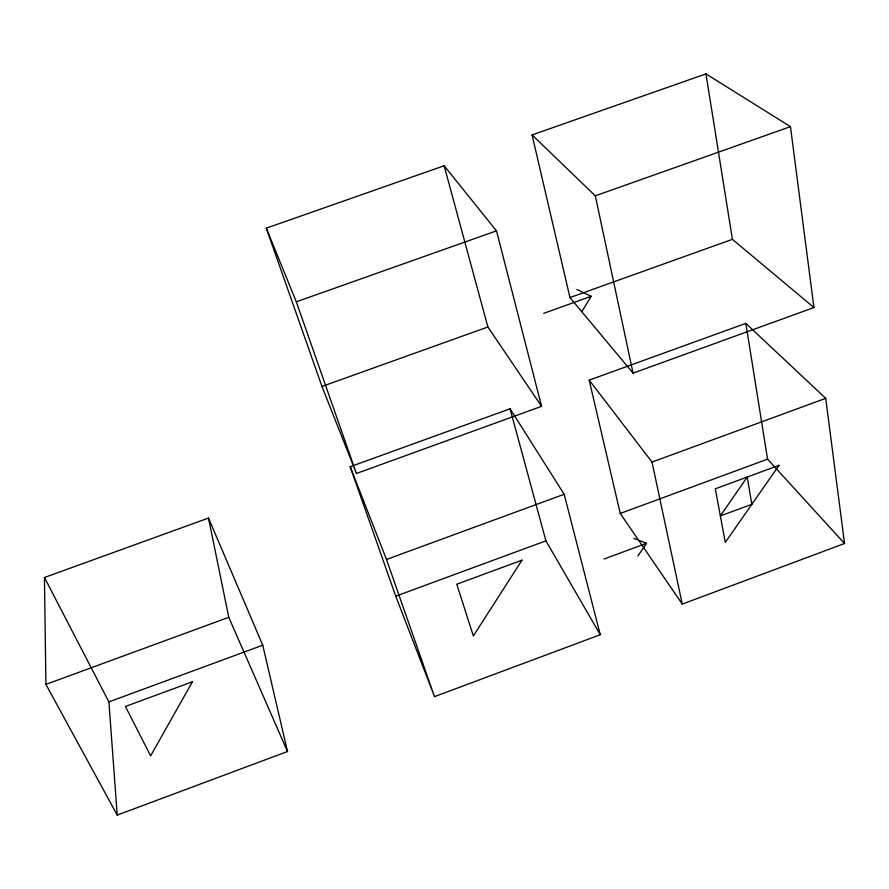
<?xml version="1.0" encoding="UTF-8"?>
<svg xmlns="http://www.w3.org/2000/svg" width="889" height="889" viewBox="0 0 889 889"><rect width="100%" height="100%" fill="white"/><g stroke="black" fill="none" stroke-linecap="round" stroke-linejoin="round"><path stroke-width="1.33" d="M581.873 311.528L591.218 296.304L576.817 289.481M637.924 556.014L646.503 543.301L633.879 538.345M117.226 815.102L287.503 751.516L262.755 645.203L208.504 518.065L44.45 577.506L45.917 684.397L117.226 815.102L108.903 701.899L44.45 577.506M434.499 696.632L600.264 634.724L564.171 494.284L510.075 408.796L350.199 466.725L395.738 596.186L434.499 696.632L386.493 559.47L350.199 466.725M682.263 604.098L844.55 543.501L825.714 398.35L745.849 323.374L589.196 380.136L620.255 513.442L682.263 604.098L652.015 462.069L589.196 380.136M604.087 559.003L646.503 543.301M108.903 701.899L262.755 645.203M395.738 596.186L545.902 540.845L600.264 634.724M620.255 513.442L767.563 459.157L844.55 543.501M45.917 684.397L228.773 617.322L208.504 518.065M386.493 559.47L564.171 494.284M652.015 462.069L825.714 398.35M356.4 473.493L541.579 406.329L496.495 230.851L444.144 165.765L266.289 228.173L321.962 386.459L356.4 473.493L296.315 301.804L266.289 228.173M633.079 373.147L813.935 307.55L790.454 126.649L705.955 73.898L532.067 134.906L569.96 297.559L633.079 373.147L595.308 195.824L532.067 134.906M543.712 313.35L591.218 296.304M321.962 386.459L487.883 326.985L541.579 406.329M569.96 297.559L732.414 239.33L813.935 307.55M296.315 301.804L496.495 230.851M595.308 195.824L790.454 126.649M228.773 617.322L287.503 751.516M444.144 165.765L487.883 326.985M510.075 408.796L545.902 540.845M705.955 73.898L732.414 239.33M745.849 323.374L767.563 459.157M192.435 681.752L150.641 755.861L125.416 706.488L192.435 681.752M521.954 560.17L473.359 635.991L456.79 584.217L521.954 560.17M747.205 477.049L720.346 515.953L751.85 504.296L747.205 477.049M779.031 465.314L725.28 542.412L715.289 488.828L779.031 465.314"/></g></svg>
